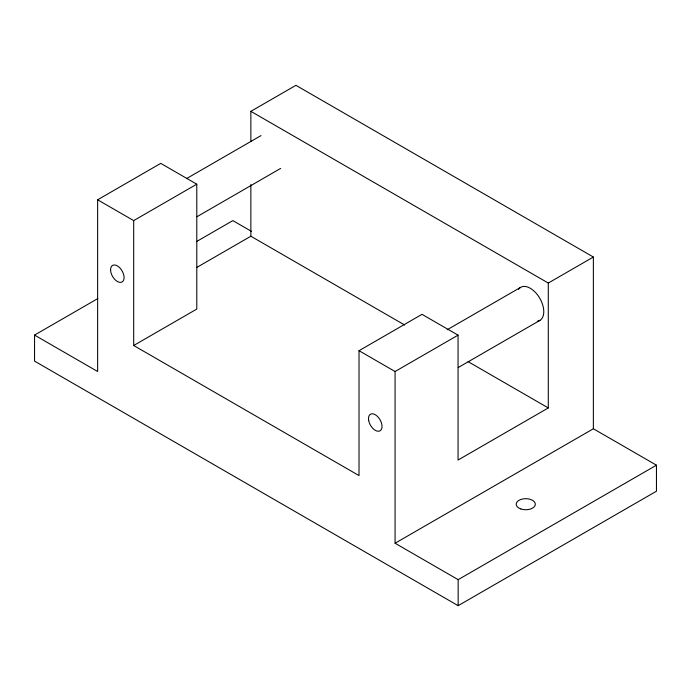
<?xml version="1.0" encoding="UTF-8"?>
<svg xmlns="http://www.w3.org/2000/svg" width="691" height="691" viewBox="0 0 691 691"><rect width="100%" height="100%" fill="white"/><g stroke="black" fill="none" stroke-linecap="round" stroke-linejoin="round"><path stroke-width="1.04" d="M250.859 141.482L250.859 111.337L548.291 283.051L548.291 407.94L458.055 460.042L458.055 335.152L395.071 371.516L395.071 543.238L593.362 428.757L656.45 465.181L656.45 491.206L458.159 605.679L34.55 361.117L34.55 335.092L97.638 371.516L97.638 199.794L160.735 163.37L196.788 184.186L196.788 309.076L133.691 345.5L133.691 220.61L196.788 184.186M250.859 111.337L295.929 85.321L593.362 257.035L593.362 428.757M186.613 178.554L261.025 135.591M196.944 216.724L280.658 168.397M34.55 335.092L97.854 298.547M196.529 241.574L232.841 220.61L251.394 231.33M196.97 267.339L250.859 236.227L404.71 325.046M133.691 345.5L359.018 475.589L359.018 350.7L422.002 314.336L458.055 335.152M447.146 329.78L520.556 287.404M548.291 283.051L593.362 257.035M458.211 367.543L539.982 320.339M395.071 543.238L458.159 579.663L656.45 465.181M468.109 361.652L548.291 407.94M97.638 199.794L133.691 220.61M359.018 350.7L395.071 371.516M458.159 579.663L458.159 605.679M250.859 184.549L250.859 236.227M518.518 289.356A19.123 11.039 60 0 1 539.671 298.089A19.123 11.039 60 0 1 537.339 321.255M368.666 420.422A9.562 5.519 60 0 0 379.843 430.916A9.562 5.519 60 0 0 377.286 416.241A9.562 5.519 60 0 0 368.666 420.422M110.586 270.293A9.562 5.519 60 0 0 121.08 282.343A9.562 5.519 60 0 0 120.32 268.41A9.562 5.519 60 0 0 110.586 270.293M520.746 508.913A9.562 5.519 0 0 0 535.318 504.37A9.562 5.519 0 0 0 521.221 499.351A9.562 5.519 0 0 0 520.746 508.913"/></g></svg>
